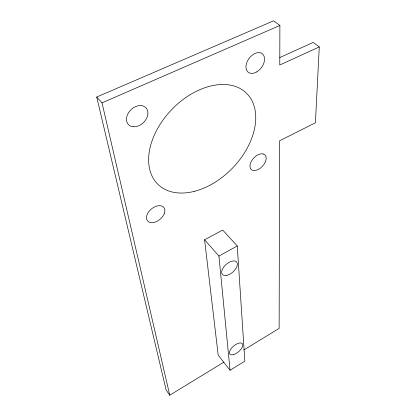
<?xml version="1.0" encoding="UTF-8"?>
<svg xmlns="http://www.w3.org/2000/svg" width="416" height="416" viewBox="0 0 416 416"><rect width="100%" height="100%" fill="white"/><g stroke="black" fill="none" stroke-linecap="round" stroke-linejoin="round"><path stroke-width="0.62" d="M223.896 362.138L169.759 395.2L166.124 390.01L96.72 97.022L273.655 20.8L279.885 25.47L279.786 65.016L319.28 46.93L315.416 122.803L279.599 140.78L279.136 328.406L243.781 349.996M230.043 370.276L244.847 361.14L237.255 245.986L222.695 230.069L204.589 239.777L218.182 355.16L230.043 370.276L218.936 256.053L204.589 239.777M218.936 256.053L237.255 245.986M279.718 57.6L313.18 42.422L319.28 46.93M96.72 97.022L102.019 102.851L279.885 25.47M102.019 102.851L169.759 395.2M164.242 213.782L163.072 215.977A10.577 6.755 -39.7 0 1 150.212 222.487A10.577 6.755 -39.7 0 1 148.278 212.404L149.968 210.283A10.577 6.755 -39.7 0 1 161.21 205.826A10.577 6.755 -39.7 0 1 164.242 213.782M263.728 154.102L262.018 153.774A10.02 6.011 -46.9 0 0 252.164 159.926A10.02 6.011 -46.9 0 0 251.176 169.437L252.522 170.264A10.02 6.011 -46.9 0 0 263.957 164.403A10.02 6.011 -46.9 0 0 263.728 154.102M133.572 126.776L131.097 126.298A12.152 8.97 -43.8 0 1 128.45 112.84A12.152 8.97 -43.8 0 1 143.551 106.137L145.584 107.38A12.152 8.97 -43.8 0 1 145.959 119.517A12.152 8.97 -43.8 0 1 133.572 126.776M194.704 191.251A63.534 42.188 -46 0 0 251.852 100.495A63.534 42.188 -46 0 0 160.02 124.478A63.534 42.188 -46 0 0 194.704 191.251M256.62 71.968A11.632 7.706 -53.3 0 0 262.543 53.96A11.632 7.706 -53.3 0 0 246.61 63.102A11.632 7.706 -53.3 0 0 256.62 71.968M226.944 275.345A9.448 5.08 -41.4 0 0 237.214 263.146A9.448 5.08 -41.4 0 0 224.375 266.245A9.448 5.08 -41.4 0 0 226.944 275.345M233.886 354.505A8.195 3.78 -39.8 0 0 242.705 344.25A8.195 3.78 -39.8 0 0 231.655 347.979A8.195 3.78 -39.8 0 0 233.886 354.505"/></g></svg>
